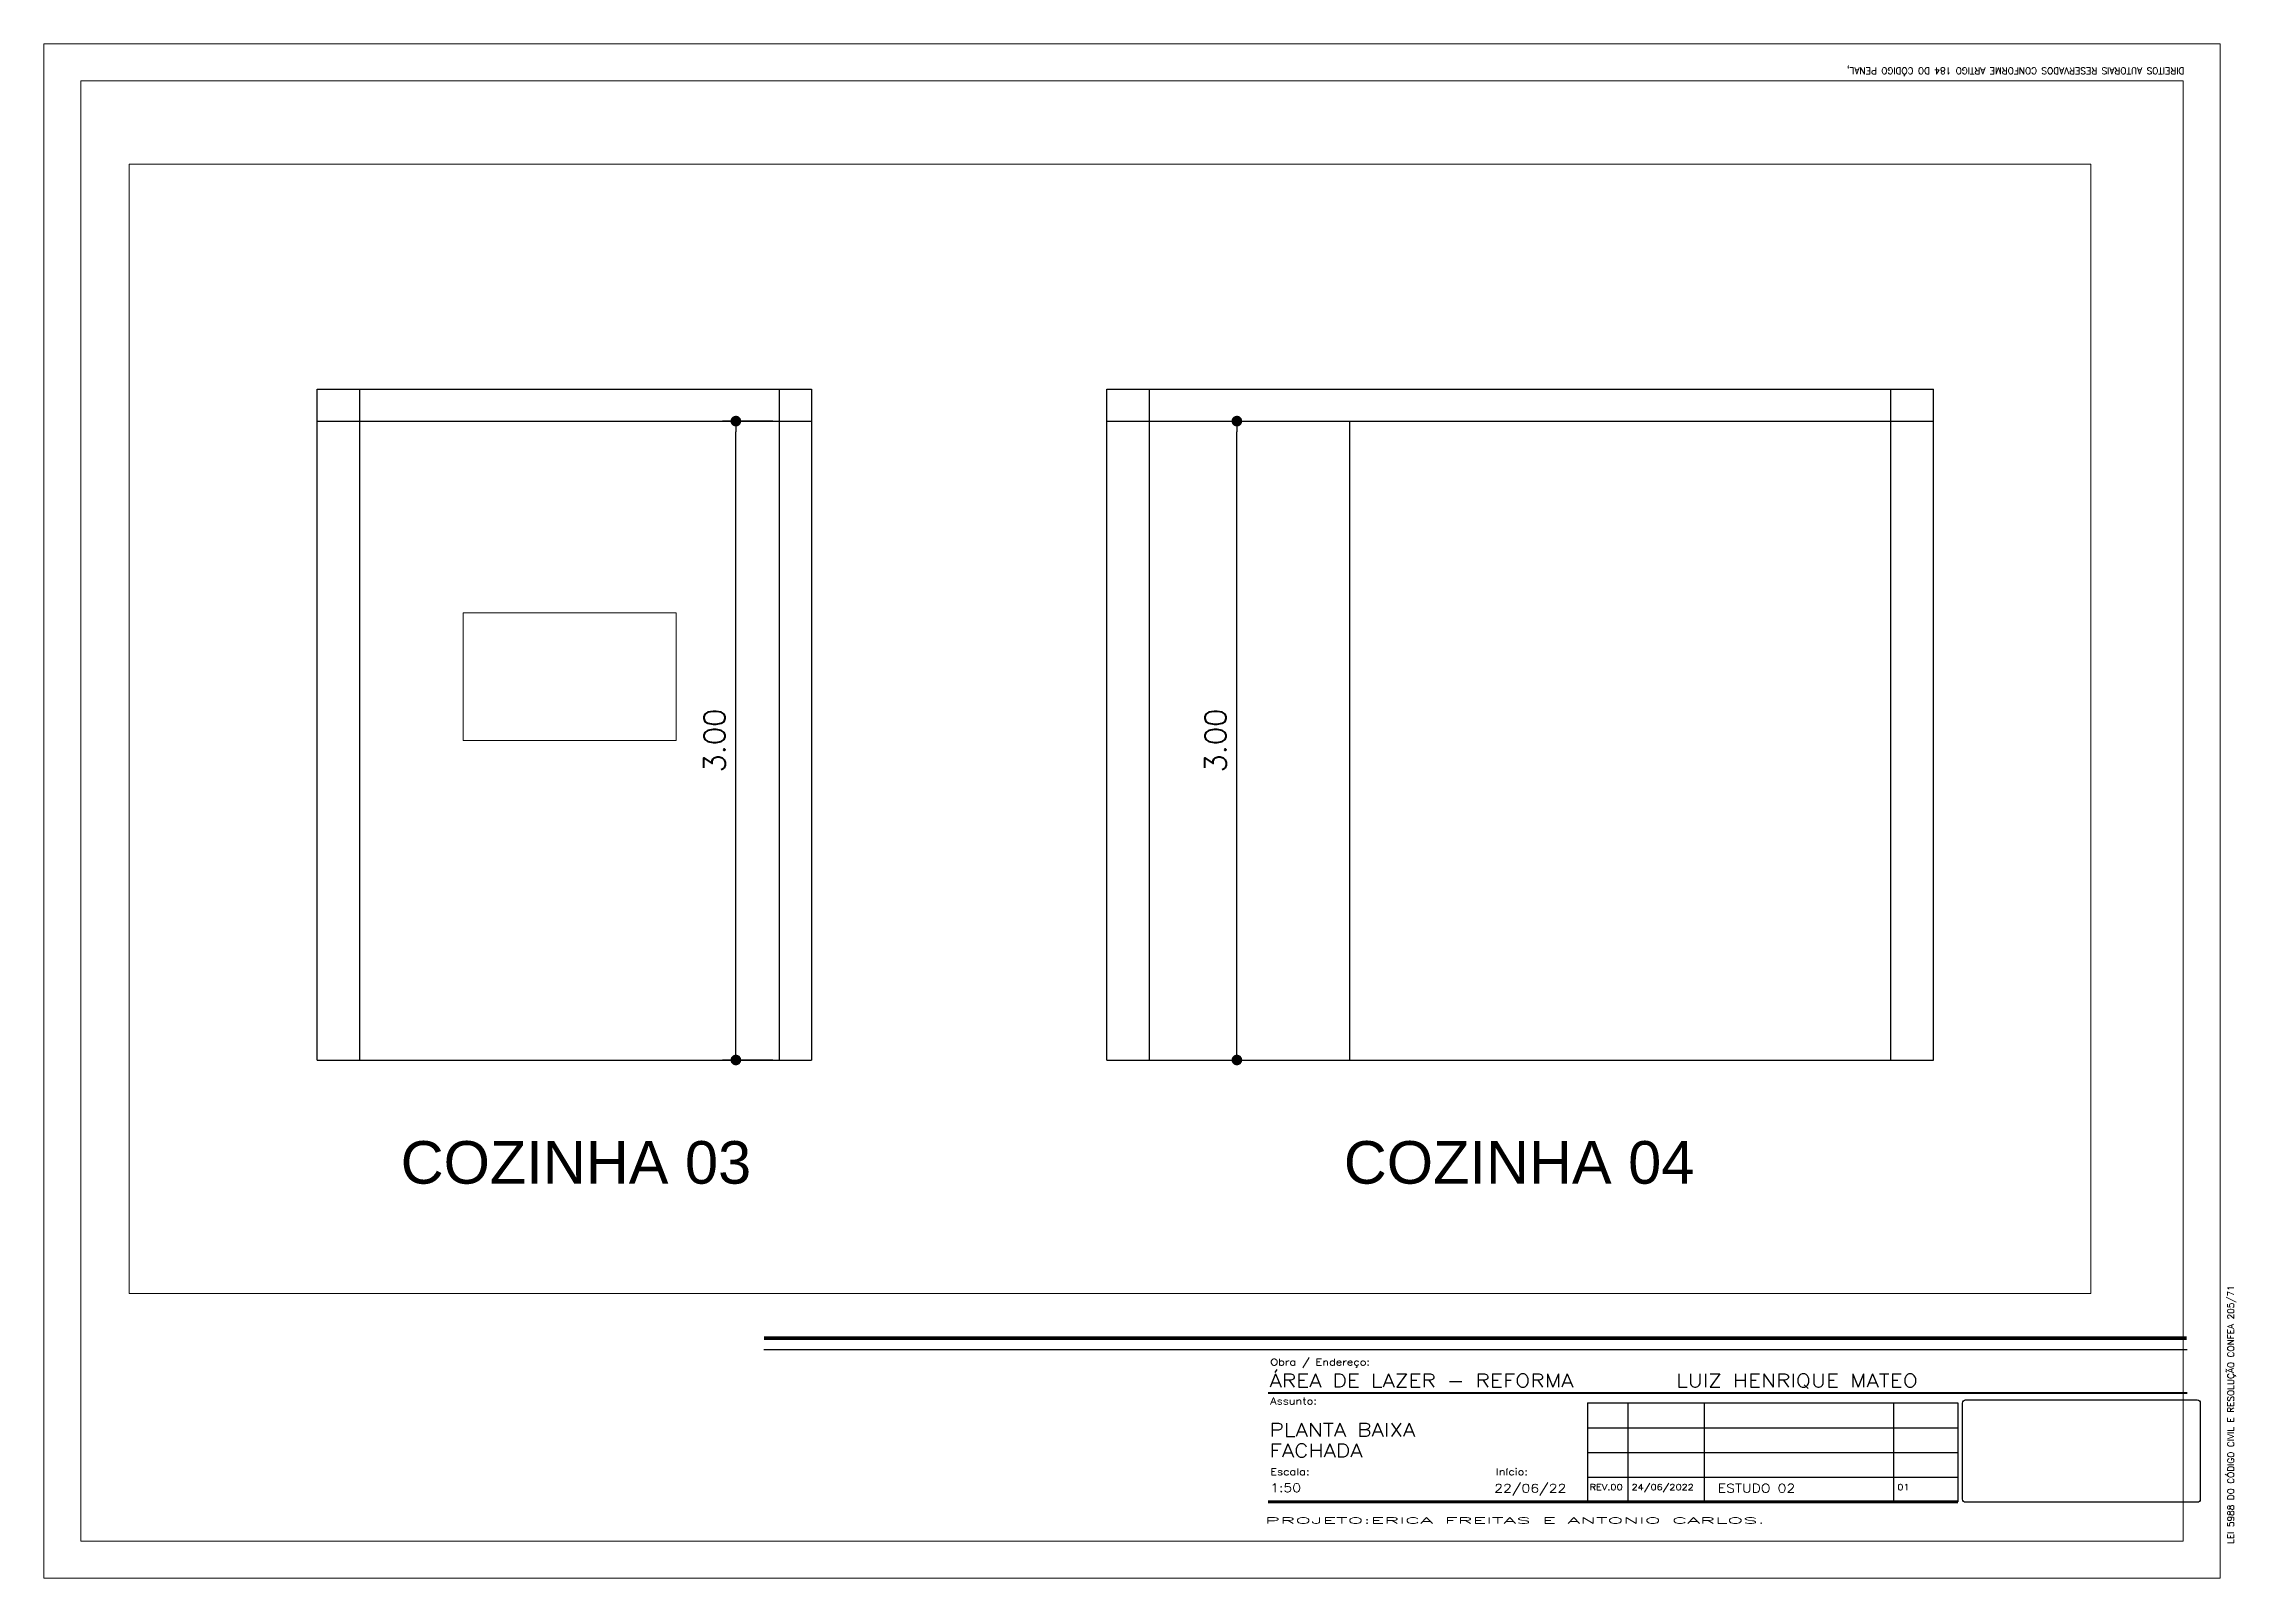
# Paper-space layout 'FL 6 COZINHA VISTA 3 E 4' of a CAD drawing. Header units: millimetres. Extents: x -31 to 381, y -51 to 237.
# The model-space entities are those that its viewports show. They can reach past a viewport. Long polylines and large blocks are cut down to what shows.
import ezdxf
from ezdxf.enums import TextEntityAlignment as Align

# ---------------------------------------------------------------- set-up
doc = ezdxf.new("R2010")
doc.units = ezdxf.units.MM
doc.header["$LTSCALE"] = 0.5
doc.header["$PDMODE"] = 3
for name, color, linetype, lineweight in [('ARQ cota interna', 1, 'Continuous', 18), ('ARQ Esquadria 2', 2, 'Continuous', 20), ('ARQ MURO', 3, 'Continuous', 30), ('TEXTO 01', 1, 'Continuous', 18)]:
    doc.layers.add(name, color=color, linetype=linetype, lineweight=lineweight)
doc.layers.add('ARQ TEXTO 02', color=3, linetype='Continuous')
doc.layers.add('VIEW PORT', color=5, linetype='Continuous', plot=False)
doc.styles.add('ARIAL 25', font='arial.ttf', dxfattribs={"height": 0.25})
doc.styles.add('CARIMBO', font='romans.shx')
doc.styles.add('ROMANS', font='romans.shx', dxfattribs={"height": 1.4})
doc.styles.add('RS', font='ROMANS.SHX', dxfattribs={"width": 1.1})
doc.styles.add('RS50', font='romans.shx', dxfattribs={"height": 0.1})
doc.dimstyles.new('Cota 50', dxfattribs={"dimscale": 0.05, "dimtxt": 0.1, "dimasz": 1, "dimexe": 1.25, "dimexo": 0.625, "dimgap": 1, "dimtad": 1, "dimzin": 4, "dimdsep": 46, "dimtxsty": 'RS50', "dimblk": 'DOT', "dimcen": 0.1, "dimclrd": 256, "dimclre": 256, "dimclrt": 256, "dimadec": 0, "dimazin": 0, "dimtfac": 1, "dimtix": 1, "dimtmove": 0, "dimatfit": 3, "dimldrblk": 'DOT', "dimfxl": 1.25, "dimarcsym": 0})

# ---------------------------------------------------------------- blocks, each defined once
blk = doc.blocks.new('_Dot')
at = {"color": 0, "linetype": 'ByBlock', "lineweight": -2}
blk.add_line((-0.5, 0), (-1, 0), dxfattribs=at)
at = {"color": 0, "linetype": 'ByBlock', "const_width": 0.5}
blk.add_lwpolyline([(-0.25, 0, 1), (0.25, 0, 1)], format="xyb", close=True, dxfattribs=at)
blk = doc.blocks.new('*D266')
at = {"layer": 'ARQ cota interna', "lineweight": -2, "transparency": 16777216}
for p, q in [((35.977, 58.503), (35.74, 58.503)), ((35.803, 55.553), (35.803, 58.453)), ((35.977, 55.503), (35.74, 55.503))]:
    blk.add_line(p, q, dxfattribs=at)
at = {"layer": 'DEFPOINTS', "color": 0, "transparency": 16777216}
for p in [(35.803, 58.503), (36.008, 58.503), (36.008, 55.503)]:
    blk.add_point(p, dxfattribs=at)
at = {"layer": 'ARQ cota interna', "lineweight": -2, "transparency": 16777216, "xscale": 0.05, "yscale": 0.05, "zscale": 0.05}
for p, rotation in [((35.803, 58.503), 90), ((35.803, 55.503), 270)]:
    blk.add_blockref('_Dot', p, dxfattribs=dict(at, rotation=rotation))
at = {"layer": 'ARQ cota interna', "transparency": 16777216, "insert": (35.703, 57.003), "char_height": 0.1, "attachment_point": 5, "rotation": 90, "style": 'RS50'}
blk.add_mtext('3.00', dxfattribs=at)
blk = doc.blocks.new('*D267')
at = {"layer": 'ARQ cota interna', "lineweight": -2, "transparency": 16777216}
for p, q in [((37.776, 58.503), (38.218, 58.503)), ((38.155, 55.553), (38.155, 58.453)), ((37.776, 55.503), (38.218, 55.503))]:
    blk.add_line(p, q, dxfattribs=at)
at = {"layer": 'DEFPOINTS', "color": 0, "transparency": 16777216}
for p in [(37.745, 58.503), (38.155, 58.503), (37.745, 55.503)]:
    blk.add_point(p, dxfattribs=at)
at = {"layer": 'ARQ cota interna', "lineweight": -2, "transparency": 16777216, "xscale": 0.05, "yscale": 0.05, "zscale": 0.05}
for p, rotation in [((38.155, 58.503), 90), ((38.155, 55.503), 270)]:
    blk.add_blockref('_Dot', p, dxfattribs=dict(at, rotation=rotation))
at = {"layer": 'ARQ cota interna', "transparency": 16777216, "insert": (38.055, 57.003), "char_height": 0.1, "attachment_point": 5, "rotation": 90, "style": 'RS50'}
blk.add_mtext('3.00', dxfattribs=at)

msp = doc.modelspace()

# ---------------------------------------------------------------- linework, layer by layer
at = {"layer": 'ARQ Esquadria 2'}
for p, q in [((34.52289, 57.60289), (35.52289, 57.60289)), ((34.52289, 57.00289), (34.52289, 57.60289)), ((35.52289, 57.00289), (35.52289, 57.60289)), ((34.52289, 57.00289), (35.52289, 57.00289))]:
    msp.add_line(p, q, dxfattribs=at)
at = {"layer": 'ARQ MURO'}
for p, q in [((33.83789, 58.65289), (36.15789, 58.65289)), ((33.83789, 55.50289), (33.83789, 58.65289)), ((34.03789, 55.50289), (34.03789, 58.65289)), ((36.00789, 55.50289), (36.00789, 58.65289)), ((36.15789, 58.65289), (36.15789, 55.50289)), ((37.54504, 58.65289), (41.42504, 58.65289)), ((37.54504, 55.50289), (37.54504, 58.65289)), ((37.74504, 55.50289), (37.74504, 58.65289)), ((41.22504, 55.50289), (41.22504, 58.65289)), ((41.42504, 55.50289), (41.42504, 58.65289)), ((33.83789, 58.50289), (36.15789, 58.50289)), ((37.54504, 58.50289), (41.42504, 58.50289)), ((38.68504, 55.50289), (38.68504, 58.50289)), ((33.83789, 55.50289), (36.15789, 55.50289)), ((37.54504, 55.50289), (41.42504, 55.50289))]:
    msp.add_line(p, q, dxfattribs=at)

# ---------------------------------------------------------------- texts
at = {"layer": 'ARQ TEXTO 02', "style": 'ARIAL 25'}
for s, p in [('COZINHA 03', (34.2294, 54.92221)), ('COZINHA 04', (38.65715, 54.92221))]:
    msp.add_text(s, height=0.2, dxfattribs=at).set_placement(p)

# ---------------------------------------------------------------- dimensions: what is measured, and where the dimension line sits
at = {"layer": 'ARQ cota interna'}
for base, p1, p2, picture, middle in [((35.80294, 58.50289), (36.00789, 55.50289), (36.00789, 58.50289), '*D266', (35.70294, 57.00289)), ((38.15542, 58.50289), (37.74504, 55.50289), (37.74504, 58.50289), '*D267', (38.05542, 57.00289))]:
    dim = msp.add_linear_dim(base=base, p1=p1, p2=p2, angle=90, dimstyle='Cota 50', dxfattribs=at)
    dim.commit()
    dim.dimension.update_dxf_attribs({"geometry": picture, "text_midpoint": middle})

psp = doc.layouts.new('FL 6 COZINHA VISTA 3 E 4')

# ---------------------------------------------------------------- linework, layer by layer
at = {"layer": 'TEXTO 01'}
for points in [[(377.78, -51.3), (377.78, 236.88), (-30.89, 236.88), (-30.89, -51.3)], [(370.86, -44.38), (370.86, 229.96), (-23.97, 229.96), (-23.97, -44.38)]]:
    psp.add_lwpolyline(points, close=True, dxfattribs=at)
at = {"layer": 'VIEW PORT'}
psp.add_line((104.33, -8.38), (371.62, -8.38), dxfattribs=at)
psp.add_line((104.33, -8.38), (371.62, -8.38), dxfattribs=at)
at = {"layer": 'VIEW PORT', "color": 6}
for p, q in [((258.99, -18.4), (328.55, -18.4)), ((258.99, -18.4), (258.99, -36.99)), ((266.55, -18.4), (266.55, -36.99)), ((280.87, -18.4), (280.87, -36.99)), ((316.47, -18.4), (316.47, -36.99)), ((328.55, -18.4), (328.55, -36.99)), ((258.99, -23.05), (328.55, -23.05)), ((258.99, -27.7), (328.55, -27.7)), ((258.99, -32.34), (328.55, -32.34))]:
    psp.add_line(p, q, dxfattribs=at)
at = {"layer": 'VIEW PORT'}
for points, const_width in [([(104.33, -6.22), (371.49, -6.22)], 0.651), ([(104.33, -6.22), (371.49, -6.22)], 0.651), ([(199.01, -36.99), (328.55, -36.99)], 0.559)]:
    psp.add_lwpolyline(points, dxfattribs=dict(at, const_width=const_width))
at = {"layer": 'VIEW PORT', "color": 6}
for points, const_width in [([(199.01, -16.55), (371.62, -16.55)], 0.372), ([(199.01, -36.99), (328.55, -36.99)], 0.559)]:
    psp.add_lwpolyline(points, dxfattribs=dict(at, const_width=const_width))
at = {"layer": 'VIEW PORT'}
psp.add_lwpolyline([(329.41, -36.47), (329.41, -18.41, -0.414214), (329.99, -17.83), (373.48, -17.83, -0.414214), (374.06, -18.41), (374.06, -36.47, -0.414214), (373.48, -37.06), (329.99, -37.06, -0.414214)], format="xyb", close=True, dxfattribs=at)

# ---------------------------------------------------------------- texts
at = {"layer": 'TEXTO 01', "color": 6, "style": 'ROMANS', "width": 1.2}
for s, p in [('ÁREA DE LAZER - REFORMA', (199.26, -15.44)), ('LUIZ HENRIQUE MATEO', (275.61, -15.44)), ('PLANTA BAIXA', (199.26, -24.67)), ('FACHADA', (199.26, -28.59))]:
    psp.add_text(s, height=2.5, dxfattribs=at).set_placement(p)
at = {"layer": 'TEXTO 01', "style": 'CARIMBO', "width": 1.2}
for s, height, p in [('Obra / Endereço:', 1.3011, (199.41, -11.38)), ('Assunto:', 1.301, (199.41, -18.68)), ('Escala:', 1.301, (199.41, -31.98)), ('Início:', 1.301, (241.78, -31.98)), ('1:50', 1.606, (199.41, -35.13)), ('22/06/22', 1.606, (241.47, -35.23)), ('REV.00', 1.115, (259.39, -34.76)), ('24/06/2022', 1.115, (267.25, -34.76)), ('ESTUDO 02', 1.606, (283.45, -35.21)), ('01', 1.115, (317.18, -34.76))]:
    psp.add_text(s, height=height, dxfattribs=at).set_placement(p)
at = {"layer": 'TEXTO 01', "style": 'CARIMBO', "width": 2.481263}
psp.add_text('PROJETO:ERICA FREITAS E ANTONIO CARLOS.', height=1.1152, dxfattribs=at).set_placement((198.44, -41.04), (292.26, -41.04), align=Align.FIT)
at = {"layer": 'VIEW PORT', "color": 1, "style": 'RS'}
for s, rotation, p in [('DIREITOS AUTORAIS RESERVADOS CONFORME ARTIGO 184 DO CÓDIGO PENAL,', 180, (371.06, 232.43)), ('LEI 5988 DO CÓDIGO CIVIL E RESOLUÇÃO CONFEA 205/71', 90, (380.38, -44.86))]:
    psp.add_text(s, height=1.225, rotation=rotation, dxfattribs=at).set_placement(p)
at = {"layer": 'VIEW PORT', "style": 'CARIMBO', "width": 1.2}
psp.add_text('Escala:', height=1.301, dxfattribs=at).set_placement((199.41, -31.98))

# ---------------------------------------------------------------- viewports
at = {"layer": 'VIEW PORT'}
psp.add_viewport(center=(169.31, 108.23), size=(368.32, 212.1139), view_center_point=(37.55925, 57.05825), view_height=5.3028467, dxfattribs=at)

doc.saveas('drawing.dxf')
